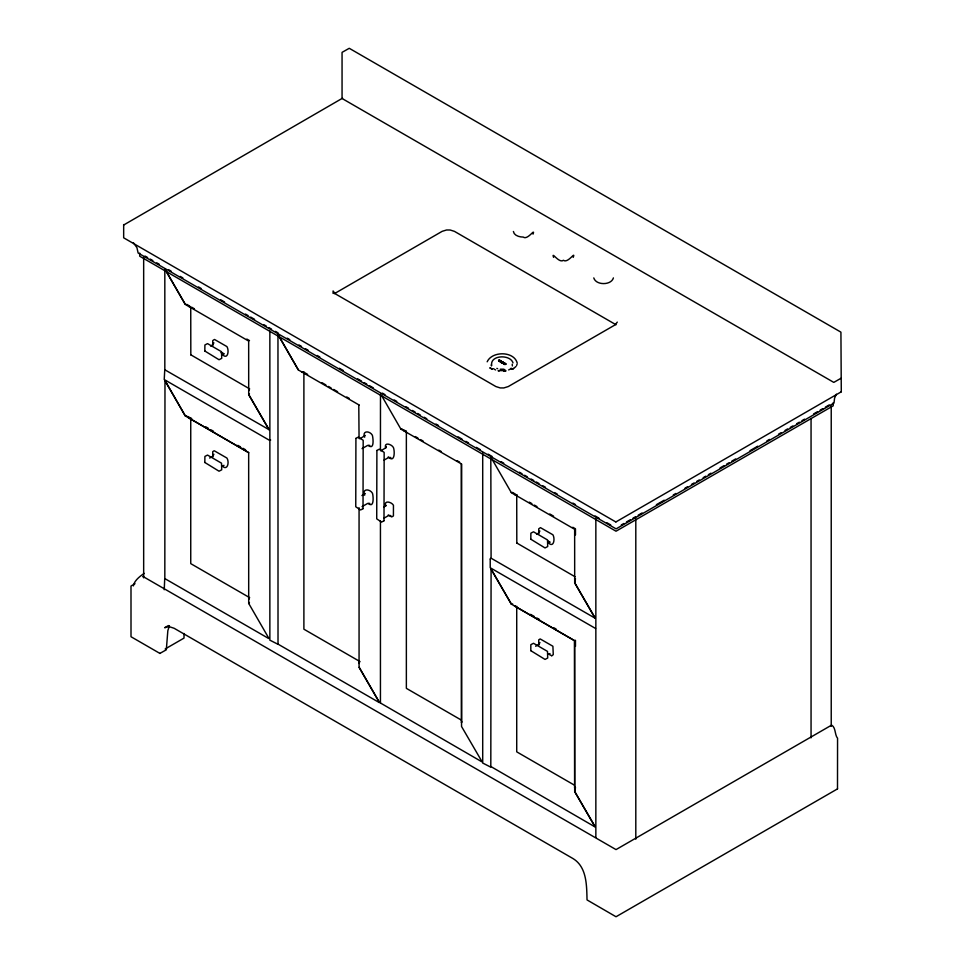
<?xml version="1.0" encoding="UTF-8"?>
<svg xmlns="http://www.w3.org/2000/svg" width="965" height="965" viewBox="0 0 965 965"><rect width="100%" height="100%" fill="white"/><g stroke="black" fill="none" stroke-linecap="round" stroke-linejoin="round"><path stroke-width="1.45" d="M123.665 225.014L342.575 98.165M143.664 577.842L143.664 257.486M164.231 589.748L164.713 578.891M164.822 269.754L164.822 369.511M184.013 633.498L184.013 638.094L165.172 648.975M212.734 457.072L212.734 451.644L214.194 450.739L226.908 458.037C229.682 462.211 227.378 471.921 221.66 465.407M248.668 599.53L249.465 597.793M248.668 390.849L249.465 389.028M277.968 335.313L278.017 643.872M359.064 507.759L359.064 667.346L379.45 702.508L359.245 667.358M359.064 438.532L358.787 404.842M490.811 766.475L491.089 568.843M574.308 785.088L516.721 751.844L516.721 606.213M516.806 543.126L516.721 494.55M516.721 494.743L514.598 494.611M533.018 234.157C535.551 227.221 527.674 240.599 523.211 237.064C519.46 237.137 513.935 235.508 513.404 231.491M538.723 645.271L538.723 639.855L540.183 638.939L552.897 646.248L553.271 654.668L551.799 655.73M553.596 257.366C551.063 250.43 558.94 263.807 563.403 260.273C567.975 263.819 575.9 250.188 573.21 257.366M574.645 579.048L574.706 578.421M575.466 787.428L574.863 791.614M575.466 646.393L575.466 640.265M595.851 837.427L595.851 518.639M617.286 322.117L615.067 324.903L508.253 386.567L503.802 387.942L500.232 387.93L495.913 386.567L335.301 293.83L333.082 290.96L333.082 293.42M635.802 839.152L635.802 518.868M811.058 737.851L811.058 418.472M833.205 402.707L833.205 405.819L616.02 531.208L139.708 256.208L139.708 253.095M841.287 391.814L840.925 332.153L349.258 48.298L342.056 52.363L342.056 98.49L833.796 382.393L840.949 378.304M359.04 663.486L359.523 662.014M386.253 446.469L385.819 446.892M133.387 585.924C134.183 580.604 140.009 576.214 144.207 573.367M574.645 787.814L574.706 787.187M512.367 365.94L512.222 364.203M517.216 363.069C514.104 350.983 492.029 350.898 487.168 361.803M539.869 531.003L538.784 532.945L536.612 534.236M213.892 454.262L212.795 456.204L209.658 458.049M386.302 447.483L380.753 450.884M365.301 493.549L361.911 495.552M386.302 505.491L383.937 507.047M365.325 435.456L359.8 438.761M461.74 721.567L461.511 722.713L461.258 463.996M248.729 452.742L185.28 415.903L165.112 380.632M359.161 405.035L298.426 370.005L278.173 335.024M516.685 365.313L517.071 364.191M498.881 361.212L500.135 360.488M498.881 361.055L500.135 360.331M380.487 394.275L380.439 450.124M169.43 625.694L167.838 630.676L166.318 649.807L159.888 653.401M836.341 394.215L834.592 398.099L834.001 403.068L616.104 528.88L138.128 253.011L136.946 247.691L133.447 242.806M248.874 394.637L249.44 393.672M249.44 602.437L248.886 603.583M490.268 558.988L490.715 558.325M574.814 582.932L575.466 578.662M516.058 366.386L512.741 369.306M505.829 364.119L504.719 364.577L505.732 364.119M213.892 342.804L212.795 344.734L210.623 346.037M363.021 508.676L363.178 440.293L358.317 437.097L356.001 438.351M383.998 520.774L384.154 452.392L379.281 449.195L376.965 450.45M355.916 438.387L355.759 506.77L360.608 509.978L362.937 508.724M376.893 450.486L376.724 518.868L381.573 522.077L383.913 520.823M511.209 368.16L510.087 369.125M334.336 293.698L442.187 231.323L446.59 229.984L450.16 230.008L454.443 231.359L616.032 324.759M837.499 788.875L837.56 738.225C834.665 735.065 835.931 727.453 831.625 725.113L616.02 849.598L142.868 576.419L143.664 577.335M164.738 370.126L164.231 379.547L269.464 440.293L270.658 440.064M301.768 371.959L303.891 372.007L303.891 629.192L359.981 661.58M165.087 369.933L269.151 429.739L248.693 394.625L248.668 341.067L185.28 304.445L165.908 270.888M503.851 363.901L501.595 362.478L505.069 364.143L503.899 363.938M362.056 448.604L367.605 445.444L369.776 445.372M134.991 583.716L130.999 586.02L131.011 636.731L159.985 653.462M384.082 460.1L388.569 457.543L390.837 457.519M362.056 506.625L367.605 503.465L369.788 503.38M168.441 625.549L164.653 627.732L168.911 626.575L174.11 628.263L572.908 858.512C587.022 866.992 586.636 885.641 587.034 899.923L616.02 916.75L837.56 788.851M384.082 518.109L388.569 515.563L390.801 515.587M268.813 638.239L248.693 603.39L248.668 452.537L188.549 417.821L189.659 418.207M277.86 644.222L269.862 640.157L269.862 331.116M615.935 521.92L841.335 391.778M621.303 524.96L623.897 523.464M626.49 521.956L630.398 519.713M632.992 518.205L635.597 516.709M638.191 515.201L642.087 512.958M656.381 504.707L664.185 500.196M673.28 494.949L675.874 493.453M684.981 488.194L687.575 486.698M691.471 484.442L694.076 482.946M696.67 481.439L699.275 479.943M703.171 477.687L705.765 476.191M708.37 474.696L710.964 473.188M720.059 467.941L723.967 465.685M726.561 464.189L729.166 462.681M731.76 461.186L735.656 458.93M749.95 450.679L757.754 446.18M766.849 440.933L769.443 439.425M778.55 434.178L781.143 432.67M785.04 430.426L787.645 428.918M790.239 427.423L792.844 425.927M796.74 423.671L799.334 422.175M801.939 420.668L804.533 419.172M813.628 413.913L817.536 411.669M820.129 410.161L822.735 408.665M825.328 407.17L829.225 404.914M535.647 646.26L538.784 644.415L539.942 642.569M595.14 617.95L574.863 583.029M481.993 761.614L461.547 726.5L461.68 464.081L400.897 429.148L381.44 395.312M490.69 767.103L482.705 763.038L482.705 452.501M595.14 826.703L574.814 791.698M513.428 368.413L511.305 369.342M508.664 369.945L509.411 369.559M190.527 306.581L188.621 306.4M551.715 655.766L547.65 653.619M505.117 371.043L506.07 370.85M595.586 628.48L490.22 567.746L490.22 559.073M503.682 371.043L505.202 370.862M505.322 370.114L500.533 370.295M503.983 369.209L500.268 369.197M504.249 369.897L501.064 369.993M405.746 431.427L404.166 431.066M505.153 370.681L498.41 370.56M185.268 304.277L165.087 269.319M185.364 415.746L186.691 415.806M400.885 428.991L402.308 429.051M512.475 492.488L511.257 492.488L491.064 457.519M594.681 617.95L491.089 558.204L490.811 457.868M268.692 638.516L165.112 578.759M594.681 826.716L490.859 766.524M498.193 370.85L499.146 371.043M574.501 640.579L574.682 791.602L594.898 826.595M515.636 606.406L514.538 606.032L574.645 640.736L574.645 787.73M549.483 653.775L549.978 653.558M379.221 702.544L278.113 644.186M496.842 368.389L497.638 368.666M481.656 761.687L380.487 703.027M492.355 369.04L489.786 367.822L492.367 369.306M494.852 369.559L495.6 369.945M615.839 521.969L123.665 237.812L123.665 224.555M145.003 256.063L147.621 257.571M150.226 259.078L152.832 260.586M156.752 262.842L159.358 264.35M168.489 269.621L171.095 271.129M180.226 276.4L182.843 277.908M198.488 286.943L201.106 288.451M220.671 299.753L224.58 302.009M245.46 314.059L248.065 315.567M250.671 317.075L254.591 319.331M263.722 324.602L266.328 326.11M268.933 327.618L271.551 329.125M275.459 331.381L278.065 332.889M287.196 338.16L289.814 339.668M298.945 344.939L301.55 346.447M305.459 348.703L308.076 350.211M317.208 355.482L319.813 356.99M339.378 368.292L343.299 370.548M357.641 378.835L361.561 381.091M364.167 382.598L366.772 384.106M369.39 385.614L373.298 387.87M382.43 393.141L385.035 394.649M394.166 399.92L396.784 401.428M405.915 406.699L408.521 408.207M412.429 410.463L415.046 411.971M417.652 413.478L420.257 414.986M424.178 417.242L426.783 418.75M435.915 424.021L438.52 425.529M458.098 436.831L462.006 439.087M465.914 441.343L468.532 442.851M476.36 447.374L480.268 449.63M488.097 454.153L492.005 456.409M501.137 461.68L503.754 463.188M519.399 472.223L522.017 473.731M524.622 475.238L527.228 476.746M531.148 479.002L533.754 480.51M536.359 482.018L538.977 483.525M542.885 485.781L545.49 487.289M554.622 492.56L557.239 494.068M572.884 503.103L575.502 504.611M595.067 515.913L598.976 518.169M606.804 522.692L610.724 524.948M186.691 304.337L189.249 305.821M191.806 307.292L194.363 308.776M246.823 339.065L249.489 340.597M512.668 492.548L515.226 494.02M529.303 502.15L531.86 503.621M534.417 505.105L536.986 506.577M549.773 513.971L553.608 516.178M572.8 527.264L575.466 528.808L575.466 534.948M303.746 372.152L307.654 374.408M321.972 382.683L325.881 384.939M328.486 386.446L331.092 387.942M333.697 389.45L337.605 391.706M346.725 396.977L349.33 398.473M403.611 429.799L406.217 431.307M415.336 436.566L417.942 438.074M420.547 439.582L423.153 441.089M438.786 450.112L441.391 451.608M457.012 460.643L459.617 462.139M511.269 492.645L574.645 529.278L574.682 582.836L594.85 617.781M221.564 352.478L224.157 353.962L220.985 352.659M547.553 540.69L550.134 542.173L549.399 542.27M221.926 354.095C227.8 360.789 229.417 350.524 226.908 346.58L214.495 339.451L212.734 340.597L212.734 345.747M547.903 542.294C553.741 549.001 555.309 538.711 552.897 534.779L540.472 527.65L538.723 528.808L538.723 533.947M368.328 445.48C374.613 450.522 373.117 437.941 372.345 435.227C369.74 430.595 361.863 430.462 364.661 437.205M388.232 456.952C394.902 463.562 394.866 451.198 393.418 447.519C391.657 444.153 383.781 441.705 385.626 447.893M249.609 388.859L190.744 354.782M575.08 576.768L516.721 542.981M388.232 514.972L391.681 516.938L393.418 515.949L393.455 505.298C391.694 501.945 383.672 499.834 385.626 505.901M368.328 503.501C374.42 508.676 373.274 495.757 372.478 493.296C369.957 488.712 361.791 488.314 364.661 495.214M187.97 416.542L191.806 418.762M205.883 426.88L208.44 428.364M210.997 429.835L213.554 431.319M237.86 445.348L240.418 446.831M242.987 448.303L245.544 449.786M512.668 604.006L511.257 603.945L491.089 569.169M530.581 614.355L534.417 616.563M536.986 618.046L539.544 619.518M553.608 627.648L556.178 629.12M574.392 640.555L511.209 604.018M224.001 465.359L223.422 465.528M190.744 418.002L190.744 563.632L249.609 597.625M461.149 719.974L406.362 688.347L406.362 431.246M190.817 354.915L190.744 307.123M493.561 368.654L494.177 369.125M269.066 429.787L248.886 394.83M164.822 578.264L164.979 380.789L185.232 415.806M511.197 603.849L491.076 569.097M278.222 334.879L298.306 369.897M491.716 365.53C489.653 354.987 510.135 354.034 513.018 362.852M491.414 365.819L491.125 364.999M831.227 406.036L831.227 726.319M613.402 277.908C611.315 285.495 595.875 285.483 593.789 277.908M380.439 520.847L380.439 702.978M204.821 462.476L219.043 471.209L221.709 469.798L221.528 463.188L207.523 455.07L204.894 456.421L204.821 462.476M204.821 351.007L219.043 359.74L221.721 358.341L221.528 351.718L207.535 343.612L204.894 344.963L204.821 351.007M530.81 650.687L545.032 659.421L547.698 658.009L547.505 651.399L533.512 643.281L530.834 644.68L530.81 650.687M530.81 539.218L545.032 547.951L547.698 546.54L547.505 539.93L533.512 531.812L530.871 533.163L530.81 539.218M501.125 361.031L499.4 361.489L501.125 361.031M499.568 361.236L500.919 360.958L499.593 361.26M504.007 362.828L504.948 363.262L504.007 362.828M498.519 360.452L498.519 360.512M501.088 361.513L500.34 362.056L501.824 362.237L501.088 361.513M499.351 360.029L498.736 360.391L499.351 360.029M502.644 361.634L501.233 362.575L502.644 361.634M503.018 362.152L501.921 362.78L503.018 362.152M503.501 362.937L503.067 363.443L504.333 363.503L503.501 362.937M505.178 363.552L505.732 363.901L505.178 363.552"/></g></svg>
